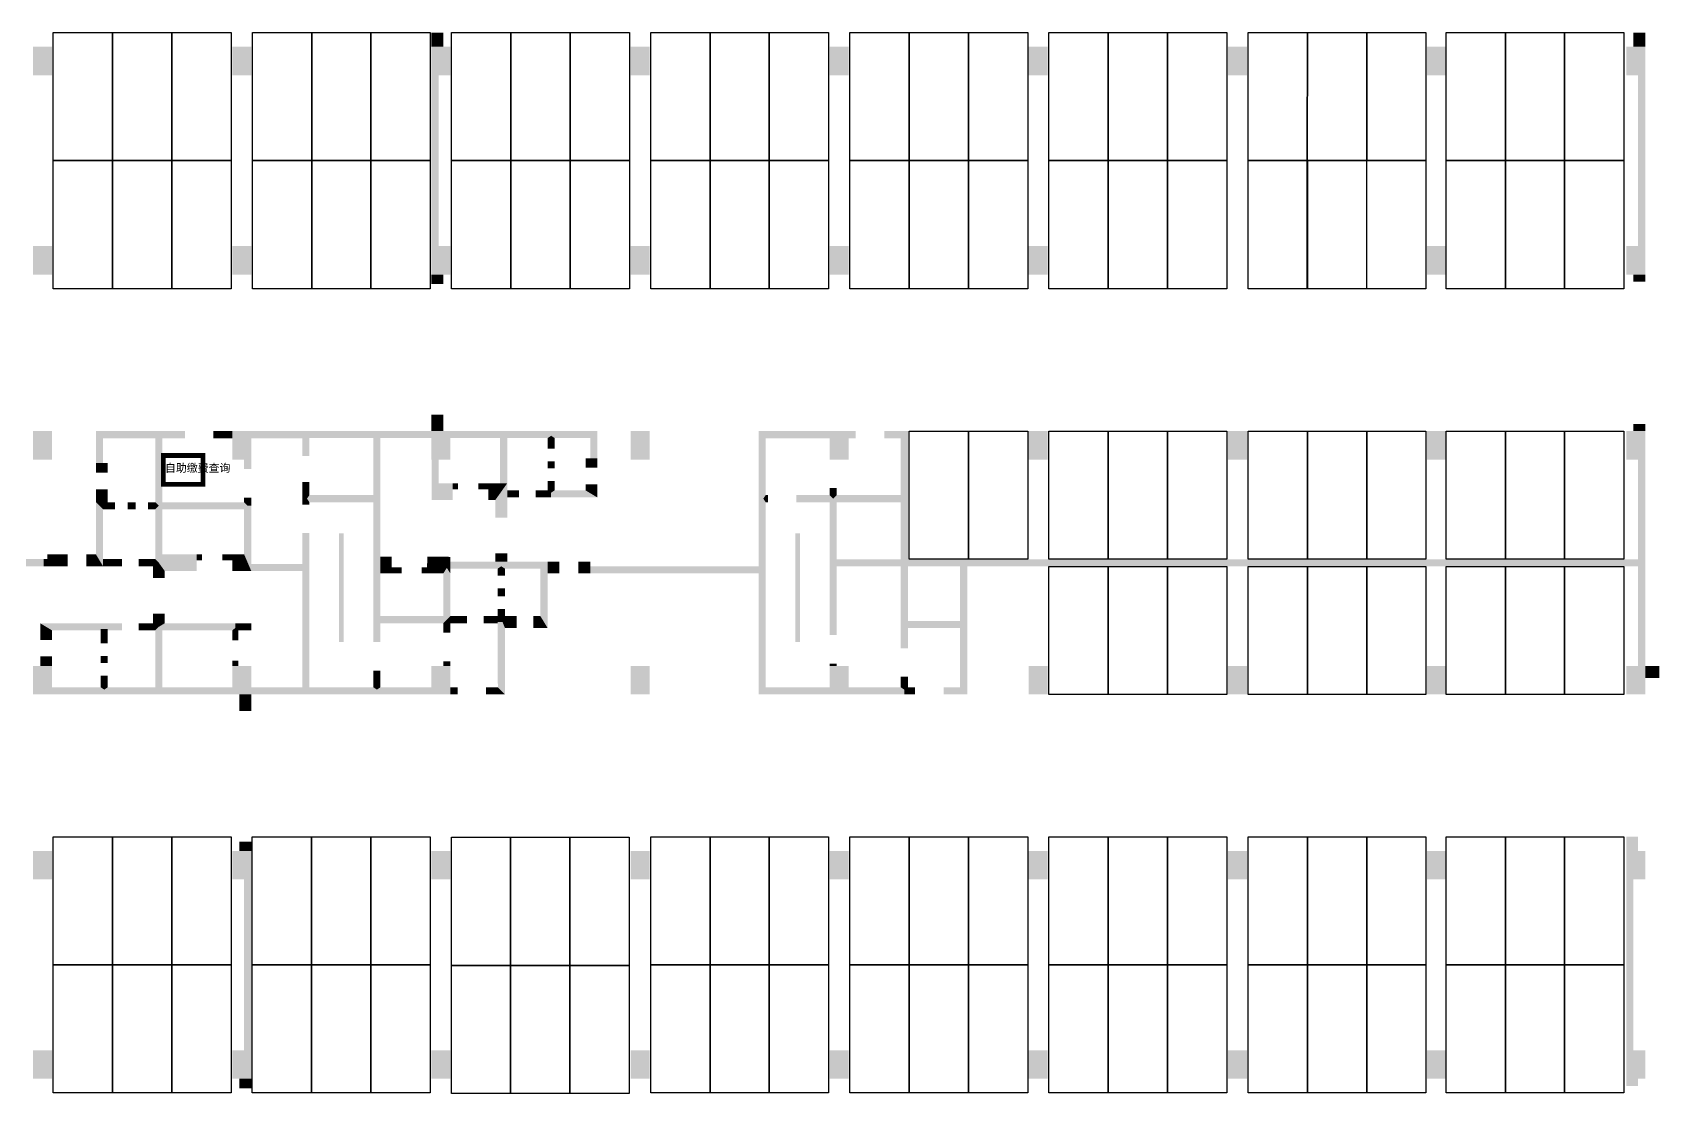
# Model space of a CAD drawing. Header units: inches. Extents: x 112.52 to 113.57, y 28.16 to 29.42.
# Drawn here: x 112.7576 to 113.0441, y 29.007 to 29.1937 of the extents above; entities that cross this region are included whole.
import ezdxf

# ---------------------------------------------------------------- set-up
doc = ezdxf.new("R2010")
doc.units = ezdxf.units.IN
doc.header["$MEASUREMENT"] = 0
doc.layers.add('0文字', color=253, linetype='Continuous', lineweight=25)
for name, color, linetype in [('PUB_HATCH', 253, 'Continuous'), ('车位区域', 3, 'Continuous'), ('车库智能化缴费机位置', 210, 'Continuous')]:
    doc.layers.add(name, color=color, linetype=linetype)
doc.styles.get("Standard").update_dxf_attribs({"font": 'Arial.ttf'})

# ---------------------------------------------------------------- blocks, each defined once
blk = doc.blocks.new('cxjfj')
at = {"layer": '车库智能化缴费机位置', "color": 1, "const_width": 200}
blk.add_lwpolyline([(-695128, -11935486), (-693360, -11935486), (-693360, -11936696), (-695032, -11936696), (-695032, -11935388)], dxfattribs=at)
at = {"layer": '0文字', "color": 6}
blk.add_text('自助缴费查询', height=337.6, dxfattribs=at).set_placement((-694966, -11936179))

msp = doc.modelspace()

# ---------------------------------------------------------------- hatches: boundary and pattern name
at = {"layer": 'PUB_HATCH'}
for points in [[(112.82784, 29.1912), (112.82993, 29.1912), (112.82993, 29.1937), (112.82784, 29.1937)], [(113.03949, 29.1912), (113.04158, 29.1912), (113.04158, 29.1937), (113.03949, 29.1937)], [(112.82993, 29.12358), (112.82993, 29.12649), (112.82784, 29.12649), (112.82784, 29.12358)], [(112.75771, 29.11856), (112.76105, 29.11856), (112.76105, 29.12357), (112.75771, 29.12357)], [(112.77003, 29.12232), (112.76877, 29.12357), (112.76877, 29.11794), (112.77003, 29.11794)], [(112.81824, 29.12275), (112.81824, 29.12358), (112.80572, 29.12358), (112.80572, 29.12295), (112.80635, 29.12233), (112.81762, 29.12233)], [(112.82784, 29.12233), (112.82784, 29.12357), (112.82788, 29.12357), (112.82784, 29.12358), (112.81824, 29.12358), (112.81824, 29.12275), (112.81887, 29.12233)], [(112.82784, 29.11856), (112.83118, 29.11856), (112.83118, 29.12357), (112.82784, 29.12357)], [(112.82991, 29.12357), (112.83118, 29.12357), (112.83118, 29.12233), (112.83995, 29.12233), (112.84058, 29.12275), (112.84058, 29.12358), (112.82993, 29.12358)], [(112.84893, 29.12275), (112.84893, 29.12358), (112.84058, 29.12358), (112.84058, 29.12275), (112.8412, 29.12233), (112.8483, 29.12233)], [(112.85581, 29.12233), (112.85707, 29.12358), (112.84893, 29.12358), (112.84893, 29.12275), (112.84955, 29.12233)], [(112.85707, 29.12358), (112.85581, 29.12233), (112.85581, 29.11877), (112.85707, 29.11877)], [(112.86291, 29.11856), (112.86625, 29.11856), (112.86625, 29.12357), (112.86291, 29.12357)], [(112.88629, 29.11167), (112.88671, 29.1123), (112.88671, 29.12232), (112.88545, 29.12357), (112.88545, 29.11167)], [(112.89798, 29.12232), (112.89798, 29.12357), (112.88545, 29.12357), (112.88671, 29.12232)], [(112.89798, 29.11856), (112.90132, 29.11856), (112.90132, 29.12357), (112.89798, 29.12357)], [(112.8986, 29.12357), (112.90132, 29.12357), (112.90132, 29.12232), (112.90257, 29.12232), (112.90257, 29.12357), (112.8986, 29.12357)], [(112.91175, 29.12357), (112.90758, 29.12357), (112.90758, 29.12232), (112.9105, 29.12232)], [(112.91175, 29.12357), (112.9105, 29.12232), (112.9105, 29.1123), (112.91113, 29.11167), (112.91175, 29.11167)], [(112.93304, 29.11856), (112.93638, 29.11856), (112.93638, 29.12357), (112.93304, 29.12357)], [(112.96811, 29.11856), (112.97145, 29.11856), (112.97145, 29.12357), (112.96811, 29.12357)], [(113.00318, 29.11856), (113.00652, 29.11856), (113.00652, 29.12357), (113.00318, 29.12357)], [(113.03824, 29.11856), (113.04158, 29.11856), (113.04158, 29.12357), (113.03824, 29.12357)], [(113.03949, 29.12357), (113.04158, 29.12357), (113.04158, 29.12482), (113.03949, 29.12482)], [(112.80509, 29.12232), (112.80509, 29.1192), (112.80635, 29.1192), (112.80635, 29.12233), (112.80572, 29.12295)], [(112.81824, 29.12275), (112.81762, 29.12233), (112.81762, 29.11231), (112.81803, 29.11168), (112.81887, 29.11168), (112.81887, 29.12233)], [(112.84058, 29.12275), (112.83995, 29.12233), (112.83995, 29.11398), (112.8412, 29.11398), (112.8412, 29.12233)], [(112.8483, 29.12233), (112.8483, 29.12049), (112.84955, 29.12049), (112.84955, 29.12233), (112.84893, 29.12275)], [(112.76877, 29.11794), (112.76877, 29.11628), (112.77086, 29.11628), (112.77086, 29.11794)], [(112.82911, 29.11856), (112.82786, 29.11856), (112.82786, 29.11147), (112.82911, 29.1144)], [(112.8483, 29.11828), (112.8483, 29.11703), (112.84955, 29.11703), (112.84955, 29.11828)], [(112.85498, 29.11877), (112.85498, 29.11711), (112.85707, 29.11711), (112.85707, 29.11877)], [(113.04158, 29.11856), (113.04033, 29.11856), (113.04033, 29.10102), (113.04075, 29.1004), (113.04158, 29.1004)], [(112.84955, 29.11314), (112.84955, 29.11481), (112.8483, 29.11481), (112.8483, 29.11314), (112.84893, 29.11273)], [(112.77086, 29.11106), (112.77086, 29.11335), (112.76877, 29.11335), (112.76877, 29.11106)], [(112.80635, 29.11231), (112.80635, 29.11461), (112.80509, 29.11461), (112.80509, 29.11168), (112.80593, 29.11168)], [(112.81803, 29.11168), (112.81762, 29.11231), (112.80635, 29.11231), (112.80593, 29.11168), (112.80635, 29.11106), (112.81762, 29.11106)], [(112.82911, 29.1144), (112.82786, 29.11147), (112.8316, 29.11147), (112.8316, 29.1144)], [(112.8316, 29.11335), (112.83254, 29.11335), (112.83254, 29.1144), (112.8316, 29.1144)], [(112.83786, 29.1144), (112.83609, 29.1144), (112.83609, 29.11335), (112.83786, 29.11335)], [(112.83786, 29.11147), (112.83911, 29.11147), (112.8412, 29.1144), (112.83786, 29.1144)], [(112.83911, 29.11147), (112.83911, 29.10834), (112.8412, 29.10834), (112.8412, 29.1144)], [(112.8412, 29.11189), (112.84329, 29.11189), (112.84329, 29.11314), (112.8412, 29.11314)], [(112.8483, 29.11314), (112.84621, 29.11314), (112.84621, 29.11189), (112.84893, 29.11189), (112.84893, 29.11273)], [(112.84893, 29.11273), (112.84893, 29.11189), (112.85707, 29.11189), (112.85498, 29.11314), (112.84955, 29.11314)], [(112.85707, 29.11189), (112.85707, 29.11419), (112.85498, 29.11419), (112.85498, 29.11314)], [(112.88671, 29.11104), (112.88712, 29.11104), (112.88712, 29.1123), (112.88671, 29.1123), (112.88629, 29.11167)], [(112.89798, 29.1123), (112.89213, 29.1123), (112.89213, 29.11104), (112.89798, 29.11104), (112.8986, 29.11167)], [(112.89923, 29.1123), (112.89923, 29.11355), (112.89798, 29.11355), (112.89798, 29.1123), (112.8986, 29.11167)], [(112.91113, 29.11167), (112.9105, 29.1123), (112.89923, 29.1123), (112.8986, 29.11167), (112.89923, 29.11104), (112.9105, 29.11104)], [(112.77003, 29.1098), (112.77212, 29.1098), (112.77212, 29.11106), (112.76877, 29.11106)], [(112.77003, 29.1098), (112.76877, 29.11106), (112.76877, 29.10187), (112.77003, 29.09979)], [(112.80509, 29.11168), (112.80509, 29.11064), (112.80635, 29.11064), (112.80635, 29.11106), (112.80593, 29.11168)], [(112.81803, 29.11168), (112.81762, 29.11106), (112.81762, 29.09039), (112.81845, 29.09039), (112.81887, 29.09102), (112.81887, 29.11168)], [(112.88587, 29.09916), (112.88671, 29.09916), (112.88671, 29.11104), (112.88629, 29.11167), (112.88545, 29.11167), (112.88545, 29.09978)], [(112.89881, 29.1004), (112.89923, 29.10103), (112.89923, 29.11104), (112.8986, 29.11167), (112.89798, 29.11104), (112.89798, 29.1004)], [(112.91113, 29.11167), (112.9105, 29.11104), (112.9105, 29.10103), (112.91113, 29.1004), (112.91175, 29.10103), (112.91175, 29.11167)], [(112.80635, 29.09958), (112.80635, 29.10563), (112.80509, 29.10563), (112.80509, 29.1002), (112.80551, 29.09958)], [(112.8124, 29.08647), (112.8124, 29.10559), (112.81156, 29.10559), (112.81156, 29.08647)], [(112.89276, 29.08646), (112.89276, 29.10558), (112.89192, 29.10558), (112.89192, 29.08646)], [(112.75959, 29.09979), (112.75959, 29.10104), (112.72599, 29.10104), (112.72599, 29.09979)], [(112.76022, 29.10104), (112.75959, 29.10104), (112.75959, 29.09979), (112.76022, 29.09979)], [(112.76022, 29.09979), (112.76377, 29.09979), (112.76377, 29.10187), (112.76022, 29.10187)], [(112.76877, 29.10187), (112.7671, 29.10187), (112.7671, 29.09979), (112.77003, 29.09979)], [(112.81887, 29.09853), (112.82083, 29.09853), (112.82083, 29.10145), (112.81887, 29.10145)], [(112.82709, 29.09853), (112.82993, 29.09852), (112.83056, 29.0995), (112.83056, 29.10145), (112.8271, 29.10145)], [(112.83056, 29.0995), (112.83118, 29.09852), (112.83118, 29.09852), (112.83119, 29.10144), (112.83056, 29.10145)], [(112.83118, 29.10062), (112.83118, 29.09937), (112.83953, 29.09937), (112.84015, 29.09978), (112.84015, 29.10062)], [(112.8412, 29.10062), (112.8412, 29.10208), (112.83911, 29.10208), (112.83911, 29.10062)], [(112.84015, 29.09978), (112.84078, 29.09937), (112.84703, 29.09937), (112.84829, 29.10062), (112.84015, 29.10062)], [(112.84829, 29.10062), (112.84703, 29.09937), (112.84703, 29.09102), (112.84829, 29.08893)], [(112.84829, 29.09853), (112.85038, 29.09853), (112.85038, 29.10062), (112.84829, 29.10062)], [(112.85581, 29.10062), (112.85372, 29.10062), (112.85372, 29.09853), (112.85581, 29.09853)], [(112.91113, 29.1004), (112.9105, 29.10103), (112.89923, 29.10103), (112.89881, 29.1004), (112.89923, 29.09977), (112.9105, 29.09977)], [(112.92156, 29.10019), (112.92156, 29.10103), (112.91175, 29.10103), (112.91113, 29.1004), (112.91175, 29.09978), (112.92094, 29.09978)], [(112.93576, 29.09978), (112.93576, 29.10103), (112.92156, 29.10103), (112.92156, 29.10019), (112.92219, 29.09978)], [(113.04075, 29.1004), (113.04033, 29.10102), (112.93576, 29.10103), (112.93576, 29.09978), (113.04033, 29.09977)], [(112.80572, 29.07808), (112.80635, 29.0785), (112.80635, 29.09958), (112.80551, 29.09958), (112.80509, 29.09895), (112.80509, 29.0785)], [(112.82083, 29.09853), (112.8226, 29.09853), (112.8226, 29.09958), (112.82083, 29.09958)], [(112.82709, 29.09958), (112.82615, 29.09958), (112.82615, 29.09853), (112.82709, 29.09853)], [(112.83056, 29.0995), (112.82993, 29.09852), (112.82993, 29.09102), (112.83056, 29.09039), (112.83118, 29.09102), (112.83118, 29.09852)], [(112.83953, 29.09937), (112.83953, 29.09812), (112.84078, 29.09812), (112.84078, 29.09937), (112.84015, 29.09978)], [(112.85581, 29.09853), (112.88545, 29.09853), (112.88587, 29.09916), (112.88545, 29.09978), (112.85581, 29.09978)], [(112.88545, 29.07723), (112.88671, 29.07848), (112.88671, 29.09916), (112.88587, 29.09916), (112.88545, 29.09853)], [(112.89798, 29.1004), (112.89798, 29.08767), (112.89923, 29.08767), (112.89923, 29.09977), (112.89881, 29.1004)], [(112.91113, 29.1004), (112.9105, 29.09977), (112.9105, 29.08955), (112.91134, 29.08955), (112.91175, 29.09017), (112.91175, 29.09978)], [(112.92156, 29.10019), (112.92094, 29.09978), (112.92094, 29.09017), (112.92136, 29.08955), (112.92219, 29.08955), (112.92219, 29.09978)], [(113.04033, 29.08224), (113.04158, 29.08224), (113.04158, 29.1004), (113.04075, 29.1004), (113.04033, 29.09977)], [(112.83953, 29.0959), (112.83953, 29.09448), (112.84078, 29.09448), (112.84078, 29.0959)], [(112.84078, 29.09039), (112.84078, 29.09227), (112.83953, 29.09227), (112.83953, 29.09102), (112.84016, 29.09039)], [(112.75896, 29.08975), (112.75896, 29.08683), (112.76105, 29.08683), (112.76105, 29.0885)], [(112.81762, 29.09039), (112.81762, 29.08643), (112.81887, 29.08643), (112.81887, 29.08977), (112.81845, 29.09039)], [(112.81845, 29.09039), (112.81887, 29.08977), (112.82993, 29.08977), (112.83056, 29.09039), (112.82993, 29.09102), (112.81887, 29.09102)], [(112.82993, 29.08977), (112.82993, 29.08809), (112.83118, 29.08809), (112.83118, 29.08977), (112.83056, 29.09039)], [(112.83118, 29.08977), (112.8341, 29.08977), (112.8341, 29.09102), (112.83118, 29.09102), (112.83056, 29.09039)], [(112.83953, 29.09102), (112.83702, 29.09102), (112.83702, 29.08977), (112.83953, 29.08977), (112.84016, 29.09039)], [(112.84016, 29.09039), (112.83953, 29.08977), (112.83953, 29.08997), (112.84037, 29.08997), (112.84079, 29.09102), (112.84079, 29.09039)], [(112.84037, 29.08997), (112.83953, 29.08997), (112.83954, 29.0785), (112.84079, 29.07724), (112.84079, 29.08893)], [(112.84079, 29.08893), (112.84286, 29.08893), (112.84286, 29.09102), (112.84079, 29.09102), (112.84037, 29.08997)], [(112.84703, 29.09102), (112.84578, 29.09102), (112.84578, 29.08893), (112.84829, 29.08893)], [(112.9105, 29.08955), (112.9105, 29.08537), (112.91175, 29.08537), (112.91175, 29.08892), (112.91134, 29.08955)], [(112.92136, 29.08955), (112.92094, 29.09017), (112.91175, 29.09017), (112.91134, 29.08955), (112.91175, 29.08892), (112.92094, 29.08892)], [(112.92136, 29.08955), (112.92094, 29.08892), (112.92094, 29.07848), (112.92219, 29.07723), (112.92219, 29.08955)], [(112.76961, 29.08872), (112.76961, 29.08622), (112.77086, 29.08622), (112.77086, 29.08872)], [(112.76105, 29.08224), (112.76105, 29.08391), (112.75896, 29.08391), (112.75896, 29.08224)], [(112.76961, 29.08401), (112.76961, 29.08275), (112.77086, 29.08275), (112.77086, 29.08401)], [(112.75771, 29.07723), (112.76105, 29.07723), (112.76105, 29.08224), (112.75771, 29.08224)], [(112.77086, 29.0785), (112.77086, 29.08054), (112.76961, 29.08054), (112.76961, 29.0785), (112.77024, 29.07808)], [(112.81887, 29.0785), (112.81887, 29.08142), (112.81762, 29.08142), (112.81762, 29.0785), (112.81824, 29.07808)], [(112.82784, 29.07723), (112.83118, 29.07723), (112.83118, 29.08224), (112.82784, 29.08224)], [(112.83118, 29.08224), (112.83118, 29.08308), (112.82993, 29.08308), (112.82993, 29.08224)], [(112.86291, 29.07723), (112.86625, 29.07723), (112.86625, 29.08224), (112.86291, 29.08224)], [(112.89798, 29.08224), (112.89923, 29.08224), (112.89923, 29.08266), (112.89798, 29.08266)], [(112.89798, 29.07723), (112.90132, 29.07723), (112.90132, 29.08224), (112.89798, 29.08224)], [(112.91175, 29.07848), (112.91175, 29.08036), (112.9105, 29.08036), (112.9105, 29.07848), (112.91113, 29.07807)], [(112.93304, 29.07723), (112.93638, 29.07723), (112.93638, 29.08224), (112.93304, 29.08224)], [(112.96811, 29.07723), (112.97145, 29.07723), (112.97145, 29.08224), (112.96811, 29.08224)], [(113.00318, 29.07723), (113.00652, 29.07723), (113.00652, 29.08224), (113.00318, 29.08224)], [(113.03824, 29.07723), (113.04158, 29.07723), (113.04158, 29.08224), (113.03824, 29.08224)], [(113.04158, 29.08224), (113.04158, 29.08015), (113.04409, 29.08015), (113.04409, 29.08224)], [(112.76105, 29.07724), (112.77024, 29.07724), (112.77024, 29.07808), (112.76961, 29.0785), (112.76105, 29.0785)], [(112.80572, 29.07808), (112.80572, 29.07724), (112.81824, 29.07724), (112.81824, 29.07808), (112.81762, 29.0785), (112.80635, 29.0785)], [(112.82784, 29.07724), (112.82784, 29.0785), (112.81887, 29.0785), (112.81824, 29.07808), (112.81824, 29.07724)], [(112.83118, 29.0785), (112.83118, 29.07724), (112.83244, 29.07724), (112.83244, 29.0785)], [(112.83954, 29.0785), (112.83745, 29.0785), (112.83745, 29.07724), (112.84079, 29.07724)], [(112.89965, 29.07723), (112.89798, 29.07723), (112.89798, 29.07848), (112.88671, 29.07848), (112.88545, 29.07723), (112.89965, 29.07723)], [(112.90132, 29.07848), (112.90132, 29.07723), (112.89965, 29.07723), (112.89965, 29.07723), (112.91113, 29.07723), (112.91113, 29.07807), (112.9105, 29.07848)], [(112.91113, 29.07723), (112.91301, 29.07723), (112.91301, 29.07848), (112.91175, 29.07848), (112.91113, 29.07807)], [(112.92094, 29.07848), (112.91802, 29.07848), (112.91802, 29.07723), (112.92219, 29.07723)], [(113.03824, 29.07723), (113.03824, 29.08015), (113.03824, 29.08015), (113.03824, 29.07723)]]:
    msp.add_hatch(color=253, dxfattribs=at).paths.add_polyline_path(points)
at = {"layer": 'PUB_HATCH', "true_color": 0xfcfcfc}
for points in [[(112.75771, 29.18619), (112.76105, 29.18619), (112.76105, 29.1912), (112.75771, 29.1912)], [(112.79278, 29.18619), (112.79612, 29.18619), (112.79612, 29.1912), (112.79278, 29.1912)], [(112.82784, 29.18619), (112.83118, 29.18619), (112.83118, 29.1912), (112.82784, 29.1912)], [(112.86291, 29.18619), (112.86625, 29.18619), (112.86625, 29.1912), (112.86291, 29.1912)], [(112.89798, 29.18619), (112.90132, 29.18619), (112.90132, 29.1912), (112.89798, 29.1912)], [(112.93304, 29.18619), (112.93638, 29.18619), (112.93638, 29.1912), (112.93304, 29.1912)], [(112.96811, 29.18619), (112.97145, 29.18619), (112.97145, 29.1912), (112.96811, 29.1912)], [(113.00318, 29.18619), (113.00652, 29.18619), (113.00652, 29.1912), (113.00318, 29.1912)], [(113.03824, 29.18619), (113.04158, 29.18619), (113.04158, 29.1912), (113.03824, 29.1912)], [(112.82784, 29.15613), (112.8291, 29.15613), (112.8291, 29.18619), (112.82784, 29.18619)], [(113.04033, 29.15613), (113.04158, 29.15613), (113.04158, 29.18619), (113.04033, 29.18619)], [(112.75771, 29.15112), (112.76105, 29.15112), (112.76105, 29.15613), (112.75771, 29.15613)], [(112.79278, 29.15112), (112.79612, 29.15112), (112.79612, 29.15613), (112.79278, 29.15613)], [(112.82784, 29.15112), (112.83118, 29.15112), (112.83118, 29.15613), (112.82784, 29.15613)], [(112.86291, 29.15112), (112.86625, 29.15112), (112.86625, 29.15613), (112.86291, 29.15613)], [(112.89798, 29.15112), (112.90132, 29.15112), (112.90132, 29.15613), (112.89798, 29.15613)], [(112.93304, 29.15112), (112.93638, 29.15112), (112.93638, 29.15613), (112.93304, 29.15613)], [(113.00318, 29.15112), (113.00652, 29.15112), (113.00652, 29.15613), (113.00318, 29.15613)], [(113.03824, 29.15112), (113.04158, 29.15112), (113.04158, 29.15613), (113.03824, 29.15613)], [(112.82993, 29.15112), (112.82784, 29.15112), (112.82784, 29.14945), (112.82993, 29.14945)], [(113.04158, 29.15112), (113.03949, 29.15112), (113.03949, 29.14987), (113.04158, 29.14987)], [(112.77984, 29.12294), (112.77984, 29.12357), (112.76877, 29.12357), (112.77003, 29.12232), (112.77921, 29.12232)], [(112.78046, 29.12232), (112.78443, 29.12232), (112.78443, 29.12357), (112.77984, 29.12357), (112.77984, 29.12294)], [(112.79278, 29.12232), (112.79278, 29.12357), (112.78944, 29.12357), (112.78944, 29.12232)], [(112.79278, 29.11856), (112.79612, 29.11856), (112.79612, 29.12357), (112.79278, 29.12357)], [(112.79612, 29.12357), (112.79612, 29.12232), (112.79612, 29.12232), (112.80509, 29.12232), (112.80572, 29.12295), (112.80572, 29.12357)], [(112.77984, 29.12294), (112.77921, 29.12232), (112.77921, 29.11106), (112.77984, 29.11043), (112.78046, 29.11106), (112.78046, 29.12232)], [(112.79612, 29.12232), (112.79612, 29.11856), (112.79487, 29.11856), (112.79487, 29.11689), (112.79612, 29.11689), (112.79612, 29.12232)], [(112.79612, 29.11042), (112.79612, 29.11188), (112.79487, 29.11188), (112.79487, 29.11106), (112.79549, 29.11042)], [(112.77575, 29.11106), (112.77433, 29.11106), (112.77433, 29.1098), (112.77575, 29.1098)], [(112.77921, 29.11106), (112.77796, 29.11106), (112.77796, 29.1098), (112.77921, 29.1098), (112.77984, 29.11043)], [(112.77984, 29.11043), (112.77921, 29.1098), (112.77921, 29.10104), (112.77984, 29.10041), (112.78046, 29.10187), (112.78046, 29.1098)], [(112.79549, 29.11042), (112.79487, 29.11106), (112.78046, 29.11106), (112.77984, 29.11043), (112.78046, 29.1098), (112.79487, 29.1098)], [(112.79487, 29.10187), (112.79612, 29.09895), (112.79612, 29.11042), (112.79549, 29.11042), (112.79487, 29.1098)], [(112.77003, 29.09979), (112.77337, 29.09979), (112.77337, 29.10104), (112.77003, 29.10104)], [(112.77921, 29.10104), (112.77629, 29.10104), (112.77629, 29.09979), (112.77879, 29.09979), (112.77984, 29.10041)], [(112.77879, 29.09979), (112.77879, 29.0977), (112.78088, 29.0977), (112.78088, 29.09895), (112.77984, 29.10041)], [(112.78652, 29.10187), (112.78046, 29.10187), (112.77984, 29.10041), (112.78088, 29.09895), (112.78652, 29.09895)], [(112.78652, 29.10083), (112.78745, 29.10083), (112.78745, 29.10187), (112.78652, 29.10187)], [(112.79278, 29.10187), (112.791, 29.10187), (112.791, 29.10083), (112.79278, 29.10083)], [(112.79612, 29.09895), (112.79487, 29.10187), (112.79278, 29.10187), (112.79278, 29.09895)], [(112.80551, 29.09958), (112.80509, 29.1002), (112.79612, 29.1002), (112.79612, 29.09895), (112.80509, 29.09895)], [(112.76105, 29.0885), (112.77337, 29.0885), (112.77337, 29.08975), (112.75896, 29.08975)], [(112.77879, 29.08975), (112.77629, 29.08975), (112.77629, 29.0885), (112.77921, 29.0885), (112.77984, 29.08913)], [(112.78088, 29.08975), (112.78088, 29.09143), (112.77879, 29.09143), (112.77879, 29.08975), (112.77984, 29.08913)], [(112.77984, 29.08913), (112.77921, 29.0885), (112.77921, 29.0785), (112.77984, 29.07808), (112.78046, 29.0785), (112.78046, 29.0885)], [(112.7933, 29.08892), (112.7933, 29.08975), (112.78088, 29.08975), (112.77984, 29.08913), (112.78046, 29.0885), (112.79278, 29.0885)], [(112.79611, 29.08975), (112.7933, 29.08975), (112.7933, 29.08892), (112.79382, 29.0885), (112.79611, 29.0885)], [(112.79278, 29.0885), (112.79278, 29.08673), (112.79382, 29.08673), (112.79382, 29.0885), (112.7933, 29.08892)], [(112.79278, 29.08224), (112.79382, 29.08224), (112.79382, 29.08318), (112.79278, 29.08318)], [(112.79278, 29.07723), (112.79612, 29.07723), (112.79612, 29.08224), (112.79278, 29.08224)], [(112.77024, 29.07808), (112.77024, 29.07724), (112.77984, 29.07724), (112.77984, 29.07808), (112.77921, 29.0785), (112.77086, 29.0785)], [(112.79278, 29.07724), (112.79278, 29.0785), (112.78046, 29.0785), (112.77984, 29.07808), (112.77984, 29.07724)], [(112.79612, 29.0785), (112.79612, 29.07724), (112.79612, 29.07724), (112.80572, 29.07724), (112.80572, 29.07808), (112.80509, 29.0785)], [(112.79612, 29.07724), (112.79612, 29.07723), (112.79403, 29.07723), (112.79403, 29.07431), (112.79612, 29.07431), (112.79612, 29.07724)], [(113.03824, 29.04843), (113.03824, 29.04968), (113.04033, 29.04968), (113.04033, 29.05218), (113.03824, 29.05218), (113.03824, 29.04843)], [(112.75771, 29.04467), (112.76105, 29.04467), (112.76105, 29.04968), (112.75771, 29.04968)], [(112.79278, 29.04467), (112.79612, 29.04467), (112.79612, 29.04968), (112.79278, 29.04968)], [(112.79403, 29.04968), (112.79612, 29.04968), (112.79612, 29.04843), (112.79612, 29.05135), (112.79403, 29.05135)], [(112.82784, 29.04467), (112.83118, 29.04467), (112.83118, 29.04968), (112.82784, 29.04968)], [(112.86291, 29.04467), (112.86625, 29.04467), (112.86625, 29.04968), (112.86291, 29.04968)], [(112.89798, 29.04467), (112.90132, 29.04467), (112.90132, 29.04968), (112.89798, 29.04968)], [(112.93304, 29.04467), (112.93638, 29.04467), (112.93638, 29.04968), (112.93304, 29.04968)], [(112.96811, 29.04467), (112.97145, 29.04467), (112.97145, 29.04968), (112.96811, 29.04968)], [(113.00318, 29.04467), (113.00652, 29.04467), (113.00652, 29.04968), (113.00318, 29.04968)], [(113.03824, 29.04467), (113.04158, 29.04467), (113.04158, 29.04968), (113.03824, 29.04968)], [(113.03824, 29.01336), (113.03824, 29.01461), (113.0395, 29.01461), (113.0395, 29.04467), (113.03824, 29.04467), (113.03824, 29.04843), (113.03824, 29.04843), (113.03824, 29.01336)], [(112.79486, 29.01461), (112.79612, 29.01461), (112.79612, 29.04467), (112.79486, 29.04467)], [(112.75771, 29.0096), (112.76105, 29.0096), (112.76105, 29.01461), (112.75771, 29.01461)], [(112.79278, 29.0096), (112.79612, 29.0096), (112.79612, 29.01461), (112.79278, 29.01461)], [(112.82784, 29.0096), (112.83118, 29.0096), (112.83118, 29.01461), (112.82784, 29.01461)], [(112.86291, 29.0096), (112.86625, 29.0096), (112.86625, 29.01461), (112.86291, 29.01461)], [(112.89798, 29.0096), (112.90132, 29.0096), (112.90132, 29.01461), (112.89798, 29.01461)], [(112.93304, 29.0096), (112.93638, 29.0096), (112.93638, 29.01461), (112.93304, 29.01461)], [(112.96811, 29.0096), (112.97145, 29.0096), (112.97145, 29.01461), (112.96811, 29.01461)], [(113.00318, 29.0096), (113.00652, 29.0096), (113.00652, 29.01461), (113.00318, 29.01461)], [(113.03824, 29.0096), (113.04158, 29.0096), (113.04158, 29.01461), (113.03824, 29.01461)], [(113.04033, 29.0096), (113.03824, 29.0096), (113.03824, 29.01336), (113.03824, 29.01336), (113.03824, 29.00835), (113.04033, 29.00835)], [(112.79612, 29.0096), (112.79403, 29.0096), (112.79403, 29.00793), (112.79612, 29.00793)]]:
    msp.add_hatch(color=7, dxfattribs=at).paths.add_polyline_path(points)

# ---------------------------------------------------------------- linework, layer by layer
at = {"layer": '车位区域', "color": 253}
for points in [[(112.76126, 29.17116), (112.76126, 29.1937), (112.7717, 29.1937), (112.7717, 29.17116)], [(112.7717, 29.17116), (112.7717, 29.1937), (112.78213, 29.1937), (112.78213, 29.17116)], [(112.78213, 29.17116), (112.78213, 29.1937), (112.79257, 29.1937), (112.79257, 29.17116)], [(112.79633, 29.17116), (112.79633, 29.1937), (112.80676, 29.1937), (112.80676, 29.17116)], [(112.80676, 29.17116), (112.80676, 29.1937), (112.8172, 29.1937), (112.8172, 29.17116)], [(112.8172, 29.17116), (112.8172, 29.1937), (112.82764, 29.1937), (112.82764, 29.17116)], [(112.83139, 29.17116), (112.83139, 29.1937), (112.84183, 29.1937), (112.84183, 29.17116)], [(112.84183, 29.17116), (112.84183, 29.1937), (112.85227, 29.1937), (112.85227, 29.17116)], [(112.85227, 29.17116), (112.85227, 29.1937), (112.8627, 29.1937), (112.8627, 29.17116)], [(112.86646, 29.17116), (112.86646, 29.1937), (112.8769, 29.1937), (112.8769, 29.17116)], [(112.8769, 29.17116), (112.8769, 29.1937), (112.88733, 29.1937), (112.88733, 29.17116)], [(112.88733, 29.17116), (112.88733, 29.1937), (112.89777, 29.1937), (112.89777, 29.17116)], [(112.90153, 29.17116), (112.90153, 29.1937), (112.91196, 29.1937), (112.91196, 29.17116)], [(112.91196, 29.17116), (112.91196, 29.1937), (112.9224, 29.1937), (112.9224, 29.17116)], [(112.9224, 29.17116), (112.9224, 29.1937), (112.93284, 29.1937), (112.93284, 29.17116)], [(112.93659, 29.17116), (112.93659, 29.1937), (112.94703, 29.1937), (112.94703, 29.17116)], [(112.94703, 29.17116), (112.94703, 29.1937), (112.95747, 29.1937), (112.95747, 29.17116)], [(112.95747, 29.17116), (112.95747, 29.1937), (112.9679, 29.1937), (112.9679, 29.17116)], [(112.97166, 29.17116), (112.97166, 29.1937), (112.9821, 29.1937), (112.98208, 29.17116)], [(112.98208, 29.17116), (112.9821, 29.1937), (112.99253, 29.1937), (112.99253, 29.17116)], [(112.99253, 29.17116), (112.99253, 29.1937), (113.00297, 29.1937), (113.00297, 29.17116)], [(113.00652, 29.17116), (113.00652, 29.1937), (113.01695, 29.1937), (113.01695, 29.17116)], [(113.01695, 29.17116), (113.01695, 29.1937), (113.02739, 29.1937), (113.02739, 29.17116)], [(113.02739, 29.17116), (113.02739, 29.1937), (113.03783, 29.1937), (113.03783, 29.17116)], [(112.76126, 29.14862), (112.76126, 29.17116), (112.7717, 29.17116), (112.7717, 29.14862)], [(112.7717, 29.14862), (112.7717, 29.17116), (112.78213, 29.17116), (112.78213, 29.14862)], [(112.78213, 29.14862), (112.78213, 29.17116), (112.79257, 29.17116), (112.79257, 29.14862)], [(112.79633, 29.14862), (112.79633, 29.17116), (112.80676, 29.17116), (112.80676, 29.14862)], [(112.80676, 29.14862), (112.80676, 29.17116), (112.8172, 29.17116), (112.8172, 29.14862)], [(112.8172, 29.14862), (112.8172, 29.17116), (112.82764, 29.17116), (112.82764, 29.14862)], [(112.83139, 29.14862), (112.83139, 29.17116), (112.84183, 29.17116), (112.84183, 29.14862)], [(112.84183, 29.14862), (112.84183, 29.17116), (112.85227, 29.17116), (112.85227, 29.14862)], [(112.85227, 29.14862), (112.85227, 29.17116), (112.8627, 29.17116), (112.8627, 29.14862)], [(112.86646, 29.14862), (112.86646, 29.17116), (112.8769, 29.17116), (112.8769, 29.14862)], [(112.8769, 29.14862), (112.8769, 29.17116), (112.88733, 29.17116), (112.88733, 29.14862)], [(112.88733, 29.14862), (112.88733, 29.17116), (112.89777, 29.17116), (112.89777, 29.14862)], [(112.90153, 29.14862), (112.90153, 29.17116), (112.91196, 29.17116), (112.91196, 29.14862)], [(112.91196, 29.14862), (112.91196, 29.17116), (112.9224, 29.17116), (112.9224, 29.14862)], [(112.9224, 29.14862), (112.9224, 29.17116), (112.93284, 29.17116), (112.93284, 29.14862)], [(112.93659, 29.14862), (112.93659, 29.17116), (112.94703, 29.17116), (112.94703, 29.14862)], [(112.94703, 29.14862), (112.94703, 29.17116), (112.95747, 29.17116), (112.95747, 29.14862)], [(112.95747, 29.14862), (112.95747, 29.17116), (112.9679, 29.17116), (112.9679, 29.14862)], [(112.97166, 29.14862), (112.97166, 29.17116), (112.9821, 29.17116), (112.9821, 29.14862)], [(112.98208, 29.14862), (112.98208, 29.17117), (112.99252, 29.17117), (112.99252, 29.14862)], [(112.99253, 29.14862), (112.99253, 29.17116), (113.00297, 29.17116), (113.00297, 29.14862)], [(113.00652, 29.14862), (113.00652, 29.17116), (113.01695, 29.17116), (113.01695, 29.14862)], [(113.01695, 29.14862), (113.01695, 29.17116), (113.02739, 29.17116), (113.02739, 29.14862)], [(113.02739, 29.14862), (113.02739, 29.17116), (113.03783, 29.17116), (113.03783, 29.14862)], [(112.91196, 29.10103), (112.91196, 29.12357), (112.9224, 29.12357), (112.9224, 29.10103)], [(112.9224, 29.10103), (112.9224, 29.12357), (112.93284, 29.12357), (112.93284, 29.10103)], [(112.93659, 29.10103), (112.93659, 29.12357), (112.94703, 29.12357), (112.94703, 29.10103)], [(112.94703, 29.10103), (112.94703, 29.12357), (112.95747, 29.12357), (112.95747, 29.10103)], [(112.95747, 29.10103), (112.95747, 29.12357), (112.9679, 29.12357), (112.9679, 29.10103)], [(112.97166, 29.10103), (112.97166, 29.12357), (112.9821, 29.12357), (112.9821, 29.10103)], [(112.9821, 29.10103), (112.9821, 29.12357), (112.99253, 29.12357), (112.99253, 29.10103)], [(112.99253, 29.10103), (112.99253, 29.12357), (113.00297, 29.12357), (113.00297, 29.10103)], [(113.00652, 29.10103), (113.00652, 29.12357), (113.01695, 29.12357), (113.01695, 29.10103)], [(113.01695, 29.10103), (113.01695, 29.12357), (113.02739, 29.12357), (113.02739, 29.10103)], [(113.02739, 29.10103), (113.02739, 29.12357), (113.03783, 29.12357), (113.03783, 29.10103)], [(112.93659, 29.07723), (112.93659, 29.09977), (112.94703, 29.09977), (112.94703, 29.07723)], [(112.94703, 29.07723), (112.94703, 29.09977), (112.95747, 29.09977), (112.95747, 29.07723)], [(112.95747, 29.07723), (112.95747, 29.09977), (112.9679, 29.09977), (112.9679, 29.07723)], [(112.97166, 29.07723), (112.97166, 29.09977), (112.9821, 29.09977), (112.9821, 29.07723)], [(112.9821, 29.07723), (112.9821, 29.09977), (112.99253, 29.09977), (112.99253, 29.07723)], [(112.99253, 29.07723), (112.99253, 29.09977), (113.00297, 29.09977), (113.00297, 29.07723)], [(113.00652, 29.07723), (113.00652, 29.09977), (113.01695, 29.09977), (113.01695, 29.07723)], [(113.01695, 29.07723), (113.01695, 29.09977), (113.02739, 29.09977), (113.02739, 29.07723)], [(113.02739, 29.07723), (113.02739, 29.09977), (113.03783, 29.09977), (113.03783, 29.07723)], [(112.76126, 29.02964), (112.76126, 29.05218), (112.7717, 29.05218), (112.7717, 29.02964)], [(112.7717, 29.02964), (112.7717, 29.05218), (112.78213, 29.05218), (112.78213, 29.02964)], [(112.78213, 29.02964), (112.78213, 29.05218), (112.79257, 29.05218), (112.79257, 29.02964)], [(112.79629, 29.02964), (112.79629, 29.05218), (112.80673, 29.05218), (112.80673, 29.02964)], [(112.80673, 29.02964), (112.80673, 29.05218), (112.81716, 29.05218), (112.81716, 29.02964)], [(112.81716, 29.02964), (112.81716, 29.05218), (112.8276, 29.05218), (112.8276, 29.02964)], [(112.83136, 29.02956), (112.83136, 29.0521), (112.84179, 29.0521), (112.84179, 29.02956)], [(112.84179, 29.02956), (112.84179, 29.0521), (112.85223, 29.0521), (112.85223, 29.02956)], [(112.85223, 29.02956), (112.85223, 29.0521), (112.86267, 29.0521), (112.86267, 29.02956)], [(112.86646, 29.02964), (112.86646, 29.05218), (112.8769, 29.05218), (112.8769, 29.02964)], [(112.8769, 29.02964), (112.8769, 29.05218), (112.88733, 29.05218), (112.88733, 29.02964)], [(112.88733, 29.02964), (112.88733, 29.05218), (112.89777, 29.05218), (112.89777, 29.02964)], [(112.90153, 29.02964), (112.90153, 29.05218), (112.91196, 29.05218), (112.91196, 29.02964)], [(112.91196, 29.02964), (112.91196, 29.05218), (112.9224, 29.05218), (112.9224, 29.02964)], [(112.9224, 29.02964), (112.9224, 29.05218), (112.93284, 29.05218), (112.93284, 29.02964)], [(112.93659, 29.02964), (112.93659, 29.05218), (112.94703, 29.05218), (112.94703, 29.02964)], [(112.94703, 29.02964), (112.94703, 29.05218), (112.95747, 29.05218), (112.95747, 29.02964)], [(112.95747, 29.02964), (112.95747, 29.05218), (112.9679, 29.05218), (112.9679, 29.02964)], [(112.97166, 29.02964), (112.97166, 29.05218), (112.9821, 29.05218), (112.9821, 29.02964)], [(112.9821, 29.02964), (112.9821, 29.05218), (112.99253, 29.05218), (112.99253, 29.02964)], [(112.99253, 29.02964), (112.99253, 29.05218), (113.00297, 29.05218), (113.00297, 29.02964)], [(113.00652, 29.02964), (113.00652, 29.05218), (113.01695, 29.05218), (113.01695, 29.02964)], [(113.01695, 29.02964), (113.01695, 29.05218), (113.02739, 29.05218), (113.02739, 29.02964)], [(113.02739, 29.02964), (113.02739, 29.05218), (113.03783, 29.05218), (113.03783, 29.02964)], [(112.76126, 29.0071), (112.76126, 29.02964), (112.7717, 29.02964), (112.7717, 29.0071)], [(112.7717, 29.0071), (112.7717, 29.02964), (112.78213, 29.02964), (112.78213, 29.0071)], [(112.78213, 29.0071), (112.78213, 29.02964), (112.79257, 29.02964), (112.79257, 29.0071)], [(112.79629, 29.0071), (112.79629, 29.02964), (112.80673, 29.02964), (112.80673, 29.0071)], [(112.80673, 29.0071), (112.80673, 29.02964), (112.81716, 29.02964), (112.81716, 29.0071)], [(112.81716, 29.0071), (112.81716, 29.02964), (112.8276, 29.02964), (112.8276, 29.0071)], [(112.83136, 29.00702), (112.83136, 29.02956), (112.84179, 29.02956), (112.84179, 29.00702)], [(112.84179, 29.00702), (112.84179, 29.02956), (112.85223, 29.02956), (112.85223, 29.00702)], [(112.85223, 29.00702), (112.85223, 29.02956), (112.86267, 29.02956), (112.86267, 29.00702)], [(112.86646, 29.0071), (112.86646, 29.02964), (112.8769, 29.02964), (112.8769, 29.0071)], [(112.8769, 29.0071), (112.8769, 29.02964), (112.88733, 29.02964), (112.88733, 29.0071)], [(112.88733, 29.0071), (112.88733, 29.02964), (112.89777, 29.02964), (112.89777, 29.0071)], [(112.90153, 29.0071), (112.90153, 29.02964), (112.91196, 29.02964), (112.91196, 29.0071)], [(112.91196, 29.0071), (112.91196, 29.02964), (112.9224, 29.02964), (112.9224, 29.0071)], [(112.9224, 29.0071), (112.9224, 29.02964), (112.93284, 29.02964), (112.93284, 29.0071)], [(112.93659, 29.0071), (112.93659, 29.02964), (112.94703, 29.02964), (112.94703, 29.0071)], [(112.94703, 29.0071), (112.94703, 29.02964), (112.95747, 29.02964), (112.95747, 29.0071)], [(112.95747, 29.0071), (112.95747, 29.02964), (112.9679, 29.02964), (112.9679, 29.0071)], [(112.97166, 29.0071), (112.97166, 29.02964), (112.9821, 29.02964), (112.9821, 29.0071)], [(112.9821, 29.0071), (112.9821, 29.02964), (112.99253, 29.02964), (112.99253, 29.0071)], [(112.99253, 29.0071), (112.99253, 29.02964), (113.00297, 29.02964), (113.00297, 29.0071)], [(113.00652, 29.0071), (113.00652, 29.02964), (113.01695, 29.02964), (113.01695, 29.0071)], [(113.01695, 29.0071), (113.01695, 29.02964), (113.02739, 29.02964), (113.02739, 29.0071)], [(113.02739, 29.0071), (113.02739, 29.02964), (113.03783, 29.02964), (113.03783, 29.0071)]]:
    msp.add_lwpolyline(points, close=True, dxfattribs=at)

# ---------------------------------------------------------------- block references
at = {"layer": '车库智能化缴费机位置', "color": 1, "xscale": 4.1745729528e-06, "yscale": 4.1745729528e-06, "zscale": 4.1745729528e-06}
msp.add_blockref('cxjfj', (115.6821, 78.94483), dxfattribs=at)

doc.saveas('drawing.dxf')
